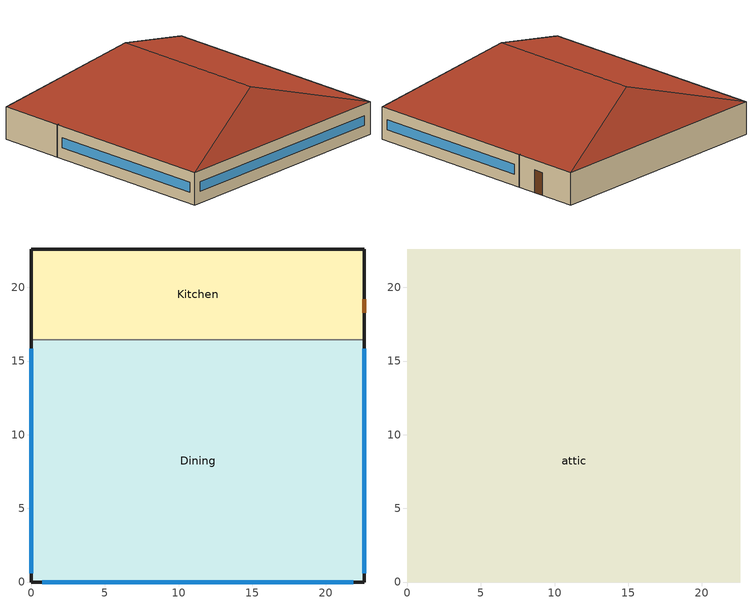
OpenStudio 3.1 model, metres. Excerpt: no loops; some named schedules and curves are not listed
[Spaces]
Kitchen
 floor ground (Foundation F 126 Perim 3494 Area 13941): 22.61,22.61 22.61,16.44 0,16.44 0,22.61 z0
 wall outside: 22.61,16.44 22.61,22.61 0,22.61 0,16.44 z0:3.05
 wall to Dining: 0,16.44 22.61,16.44 z0:3.05
 door: 22.61,18.29 22.61,19.21 z0:2.13
Dining
 floor ground (Foundation F 126 Perim 5549 Area 37175): 22.61,16.44 22.61,0 0,0 0,16.44 z0
 wall outside: 0,16.44 0,0 22.61,0 22.61,16.44 z0:3.05
 window: 0,15.84 0,0.6 / 22.61,0.6 22.61,15.84 / 0.75,0 21.86,0 z1.07:1.98
attic
 floor to Dining: 22.61,16.44 22.61,0 0,0 0,16.44 z3.05
 floor to Kitchen: 22.61,22.61 22.61,16.44 0,16.44 0,22.61 z3.05
 roof outside: 11.3,18.84,6.82 22.61,22.61,3.05 0,22.61,3.05; 11.3,3.77,6.82 0,0,3.05 22.61,0,3.05; 11.3,18.84,6.82 0,22.61,3.05 0,0,3.05 11.3,3.77,6.82; 11.3,3.77,6.82 22.61,0,3.05 22.61,22.61,3.05 11.3,18.84,6.82
[Site]
Tampa-MacDill AFB_FL_USA: Latitude {deg}=27.85; Longitude {deg}=-82.52; Time Zone {hr}=-5; Elevation {m}=8; Terrain=City
[Building]
-FullServiceRestaurant-ASHRAE 169-2013-2A created: 2021-08-23 21:15:35 +0000: North Axis {deg}=0; Default Construction Set=90.1-2010 - FullSrvRest - ASHRAE 169-2013-2A; Standards Number of Stories=1; Standards Number of Above Ground Stories=1; Standards Building Type=FullServiceRestaurant
[ClimateZones]
Climate Zone Institution Name 1=ASHRAE; Climate Zone Document Name 1=ANSI/ASHRAE Standard 169; Climate Zone Document Year 1=2006; Climate Zone Value 1=2A
[Site:WaterMainsTemperature]
Calculation Method=Correlation; Annual Average Outdoor Air Temperature {C}=21.85; Maximum Difference In Monthly Average Outdoor Air Temperatures {deltaC}=14.3
[SizingPeriod:DesignDay] Barometric Pressure {Pa}=101229; Sky Clearness=0; Rain Indicator=0; Snow Indicator=0; Day of Month=21; Daylight Saving Time Indicator=0; Humidity Indicating Type=Wetbulb; Dry-Bulb Temperature Range Modifier Type=DefaultMultipliers
Name | Maximum Dry-Bulb Temperature {C} | Daily Dry-Bulb Temperature Range {deltaC} | Humidity Indicating Conditions at Maximum Dry-Bulb | Wind Speed {m/s} | Wind Direction {deg} | Month | Day Type | Solar Model Indicator | ASHRAE Taub | ASHRAE Taud
Tampa-MacDill.AFB_FL_USA Ann Clg .4% Condns DB=>MWB | 33.9 | 7.9 | 25.1 | 3.1 | 270 | 8 | SummerDesignDay | ASHRAETau | 0.491 | 2.016
Tampa-MacDill.AFB_FL_USA Ann Htg 99.6% Condns DB | 4.6 | 0 | 4.6 | 2.5 | 10 | 1 | WinterDesignDay | ASHRAEClearSky
[Site:GroundTemperature:FCfactorMethod]
January Ground Temperature {C}=24.2; February Ground Temperature {C}=18.9; March Ground Temperature {C}=15.7; April Ground Temperature {C}=13.6; May Ground Temperature {C}=15.5; June Ground Temperature {C}=17.1; July Ground Temperature {C}=21.2; August Ground Temperature {C}=26.9; September Ground Temperature {C}=27.6; October Ground Temperature {C}=27.9; November Ground Temperature {C}=27.4; December Ground Temperature {C}=26.2
[Material:NoMass] Thermal Absorptance=0.9; Solar Absorptance=0.7
Name | Roughness | Thermal Resistance {m2-K/W} | Visible Absorptance
CP02 CARPET PAD | VeryRough | 0.21648 | 0.8
Typical Insulation R-6.78 | Smooth | 1.19347 | 0.7
Typical Carpet Pad | Smooth | 0.21648 | 0.8
Typical Insulation R-5.89 | Smooth | 1.03652 | 0.7
Typical Insulation R-35.4; Typical Insulation R-35.4 1 | Smooth | 6.23479 | 0.7
Typical Insulation R-0.58 | Smooth | 0.101875 | 0.7
Typical Insulation R-0.01 | Smooth | 0.001 | 0.7
[Material]
Name | Roughness | Thickness {m} | Conductivity {W/m-K} | Density {kg/m3} | Specific Heat {J/kg-K} | Thermal Absorptance | Solar Absorptance | Visible Absorptance
100mm Normalweight concrete floor | MediumSmooth | 0.1016 | 2.31 | 2322 | 832
G01 13mm gypsum board | Smooth | 0.0127 | 0.16 | 800 | 1090 | 0.9 | 0.7 | 0.5
4 in. Normalweight Concrete Floor | MediumRough | 0.1016 | 2.31 | 2322 | 832 | 0.9 | 0.7 | 0.7
25mm Stucco | Smooth | 0.0254 | 0.72 | 1856 | 840 | 0.9 | 0.7 | 0.7
5/8 in. Gypsum Board | MediumSmooth | 0.0159 | 0.16 | 800 | 1090 | 0.9 | 0.7 | 0.7
6 in. Normalweight Concrete Floor | MediumRough | 0.1524 | 2.31 | 2322 | 832 | 0.9 | 0.7 | 0.7
8 in. Concrete Block Basement Wall | MediumRough | 0.2032 | 1.326 | 1842 | 912 | 0.9 | 0.7 | 0.7
F08 Metal surface | Smooth | 0.0008 | 45.28 | 7824 | 500 | 0.9 | 0.7 | 0.7
G05 25mm wood | MediumSmooth | 0.0254 | 0.15 | 608 | 1630 | 0.9 | 0.5 | 0.5
5/8 in. Plywood | Smooth | 0.0159 | 0.12 | 544 | 1210 | 0.9 | 0.7 | 0.7
Asphalt Shingles | VeryRough | 0.0032 | 0.04 | 1120 | 1260 | 0.9 | 0.7 | 0.7
Std Wood 6inch | MediumSmooth | 0.15 | 0.12 | 540 | 1210 | 0.9 | 0.7 | 0.7
[Construction:FfactorGroundFloor] F-Factor {W/m-K}=1.26344
Name | Area {m2} | PerimeterExposed {m}
Foundation F 126 Perim 3494 Area 13941 | 139.405 | 34.9407
Foundation F 126 Perim 5549 Area 37175 | 371.748 | 55.4941
[DefaultConstructionSet]
Name | Default Exterior Surface Constructions | Default Interior Surface Constructions | Default Ground Contact Surface Constructions | Default Exterior SubSurface Constructions | Default Interior SubSurface Constructions | Interior Partition Construction
90.1-2010 - FullSrvRest - ASHRAE 169-2013-2A | Default Surface Constructions 1 | Default Surface Constructions 2 | Default Surface Constructions 3 | Default Sub Surface Constructions 1 | Default Sub Surface Constructions 2 | Typical Interior Partition
90.1-2010 -  - Attic - ASHRAE 169-2013-2A | Default Surface Constructions 4 | Default Surface Constructions 5 | Default Surface Constructions 6 | Default Sub Surface Constructions 3 | Default Sub Surface Constructions 4
[DefaultSurfaceConstructions]
Name | Floor Construction | Wall Construction | Roof Ceiling Construction
Default Surface Constructions 1 | Typical Insulated Exterior Mass Floor R-9.35 | Typical Insulated Steel Framed Exterior Wall R-8.06 | Typical Wood Joist Attic Floor R-37.04
Default Surface Constructions 2 | Typical Interior Floor | Typical Interior Wall | Typical Interior Ceiling
Default Surface Constructions 3 | Typical Insulated Carpeted 6in Slab Floor | Typical Insulated Basement Mass Wall
Default Surface Constructions 4 | Typical Attic Soffit |  | Typical Uninsulated Wood Joist Attic Roof
Default Surface Constructions 5 | Typical Wood Joist Attic Floor R-37.04 1
Default Surface Constructions 6
[Construction]
Typical Insulated Exterior Mass Floor R-9.35: Typical Insulation R-6.78, 4 in. Normalweight Concrete Floor, Typical Carpet Pad
Typical Insulated Steel Framed Exterior Wall R-8.06: 25mm Stucco, 5/8 in. Gypsum Board, Typical Insulation R-5.89, 5/8 in. Gypsum Board
Typical Wood Joist Attic Floor R-37.04: 5/8 in. Gypsum Board, Typical Insulation R-35.4
Typical Interior Floor: 100mm Normalweight concrete floor, CP02 CARPET PAD
Typical Interior Wall: G01 13mm gypsum board, G01 13mm gypsum board
Typical Interior Ceiling: CP02 CARPET PAD, 100mm Normalweight concrete floor
Typical Insulated Carpeted 6in Slab Floor: 6 in. Normalweight Concrete Floor, Typical Carpet Pad
Typical Insulated Basement Mass Wall: 8 in. Concrete Block Basement Wall
U 0.72 SHGC 0.25 Sgl Ref-B-M Tint 6mm: REF B TINT MID 6MM
Typical Insulated Metal Door R-1.43: F08 Metal surface, Typical Insulation R-0.58
U 0.88 SHGC 0.16 Sgl Ref-A-L Clr 6mm: REF A CLEAR LO 6MM
Typical Overhead Door R-0.86: Typical Insulation R-0.01
U 1.98 SHGC 0.36 Sgl Ref-B-H Clr 6mm: REF B CLEAR HI 6MM
Typical Interior Window: Clear 3mm
Typical Interior Door; Typical Interior Partition: G05 25mm wood
Typical Attic Soffit: 5/8 in. Plywood
Typical Uninsulated Wood Joist Attic Roof: Asphalt Shingles, 5/8 in. Plywood
Typical Wood Joist Attic Floor R-37.04 1: 5/8 in. Gypsum Board, Typical Insulation R-35.4 1
InteriorFurnishings: Std Wood 6inch
[DefaultSubSurfaceConstructions]
Name | Fixed Window Construction | Operable Window Construction | Door Construction | Glass Door Construction | Overhead Door Construction | Skylight Construction | Tubular Daylight Dome Construction | Tubular Daylight Diffuser Construction
Default Sub Surface Constructions 1 | U 0.72 SHGC 0.25 Sgl Ref-B-M Tint 6mm | U 0.72 SHGC 0.25 Sgl Ref-B-M Tint 6mm | Typical Insulated Metal Door R-1.43 | U 0.88 SHGC 0.16 Sgl Ref-A-L Clr 6mm | Typical Overhead Door R-0.86 | U 1.98 SHGC 0.36 Sgl Ref-B-H Clr 6mm | Typical Interior Window | Typical Interior Window
Default Sub Surface Constructions 2 | Typical Interior Window | Typical Interior Window | Typical Interior Door
Default Sub Surface Constructions 3; Default Sub Surface Constructions 4
[WindowMaterial:Glazing] Optical Data Type=SpectralAverage; Infrared Transmittance at Normal Incidence=0; Front Side Infrared Hemispherical Emissivity=0.84; Conductivity {W/m-K}=0.9; Dirt Correction Factor for Solar and Visible Transmittance=1; Solar Diffusing=No
Name | Thickness {m} | Solar Transmittance at Normal Incidence | Front Side Solar Reflectance at Normal Incidence | Back Side Solar Reflectance at Normal Incidence | Visible Transmittance at Normal Incidence | Front Side Visible Reflectance at Normal Incidence | Back Side Visible Reflectance at Normal Incidence | Back Side Infrared Hemispherical Emissivity
REF B TINT MID 6MM | 0.006 | 0.1 | 0.11 | 0.41 | 0.13 | 0.1 | 0.32 | 0.45
REF A CLEAR LO 6MM | 0.006 | 0.066 | 0.341 | 0.493 | 0.08 | 0.41 | 0.37 | 0.4
REF B CLEAR HI 6MM | 0.006 | 0.24 | 0.16 | 0.32 | 0.3 | 0.16 | 0.29 | 0.6
Clear 3mm | 0.003 | 0.837 | 0.075 | 0.075 | 0.898 | 0.081 | 0.081 | 0.84
[Space]
Name | Space Type | Building Story | Thermal Zone | Part of Total Floor Area
Kitchen | FullServiceRestaurant Kitchen | Building Story 1 | Kitchen ZN | Yes
Dining | FullServiceRestaurant Dining | Building Story 1 | Dining ZN | Yes
attic | FullServiceRestaurant Attic | Building Story 2 | attic ZN | No
[BuildingStory]
Name | Nominal Z Coordinate {m}
Building Story 1 | 0
Building Story 2 | 3.0488
[SpaceType] Standards Building Type=FullServiceRestaurant
Name | Default Schedule Set | Design Specification Outdoor Air Object | Standards Space Type | Default Construction Set
FullServiceRestaurant Dining | FullServiceRestaurant Dining Schedule Set | FullServiceRestaurant Dining Ventilation | Dining
FullServiceRestaurant Kitchen | FullServiceRestaurant Kitchen Schedule Set | FullServiceRestaurant Kitchen Ventilation | Kitchen
FullServiceRestaurant Attic | FullServiceRestaurant Attic Schedule Set | FullServiceRestaurant Attic Ventilation | Attic | 90.1-2010 -  - Attic - ASHRAE 169-2013-2A
[DesignSpecification:OutdoorAir]
Name | Outdoor Air Flow per Person {m3/s-person} | Outdoor Air Flow per Floor Area {m3/s-m2} | Outdoor Air Flow Air Changes per Hour {1/hr} | Outdoor Air Method | Outdoor Air Flow Rate {m3/s}
FullServiceRestaurant Attic Ventilation | 0 | 0 | 0
FullServiceRestaurant Dining Ventilation | 0.00353961 | 0.0009144 |  | Sum
FullServiceRestaurant Kitchen Ventilation | 0 | 0 |  | Sum | 1.21708
[DefaultScheduleSet]
Name | Infiltration Schedule | Number of People Schedule | People Activity Level Schedule | Lighting Schedule | Electric Equipment Schedule | Gas Equipment Schedule
FullServiceRestaurant Attic Schedule Set | Always On
FullServiceRestaurant Dining Schedule Set | RestaurantSitDown INFIL_HALF_ON_SCH | RestaurantSitDown BLDG_OCC_SCH | RestaurantSitDown ACTIVITY_SCH | RestaurantSitDown BLDG_LIGHT_DINING_SCH_2010 | RestaurantSitDown BLDG_EQUIP_SCH
FullServiceRestaurant Kitchen Schedule Set | RestaurantSitDown INFIL_HALF_ON_SCH | RestaurantSitDown BLDG_OCC_SCH | RestaurantSitDown ACTIVITY_SCH | RestaurantSitDown BLDG_LIGHT_KITCHEN_SCH_2010_2013 | RestaurantSitDown BLDG_EQUIP_SCH | RestaurantSitDown Rest_GAS_EQUIP_SCH
[ThermostatSetpoint:DualSetpoint]
Name | Heating Setpoint Temperature Schedule | Cooling Setpoint Temperature Schedule
FullServiceRestaurant Attic Thermostat 1
FullServiceRestaurant Dining Thermostat 1 | RestaurantSitDown HTGSETP_SCH_NO_OPTIMUM | RestaurantSitDown CLGSETP_SCH_NO_SETBACK
FullServiceRestaurant Kitchen Thermostat 1 | RestaurantSitDown HTGSETP_KITCHEN_SCH_NO_OPTIMUM | RestaurantSitDown CLGSETP_KITCHEN_SCH_NO_SETBACK
[People:Definition] Number of People Calculation Method=People/Area; Fraction Radiant=0.3
Name | People per Space Floor Area {person/m2}
FullServiceRestaurant Dining People Definition | 0.753474
FullServiceRestaurant Kitchen People Definition | 0.0538196
[People] Work Efficiency Schedule=Work Efficiency Schedule; Clothing Insulation Schedule=Clothing Schedule; Air Velocity Schedule=Air Velocity Schedule; Multiplier=1
Name | People Definition | Space or SpaceType
FullServiceRestaurant Dining People | FullServiceRestaurant Dining People Definition | FullServiceRestaurant Dining
FullServiceRestaurant Kitchen People | FullServiceRestaurant Kitchen People Definition | FullServiceRestaurant Kitchen
[Lights:Definition] Design Level Calculation Method=Watts/Area; Fraction Radiant=0.7; Fraction Visible=0.2; Return Air Fraction=0
Name | Watts per Space Floor Area {W/m2}
FullServiceRestaurant Dining Lights Definition | 9.57988
FullServiceRestaurant Kitchen Lights Definition | 10.6563
[Lights] Fraction Replaceable=1
Name | Lights Definition | Space or SpaceType
FullServiceRestaurant Dining Lights | FullServiceRestaurant Dining Lights Definition | FullServiceRestaurant Dining
FullServiceRestaurant Kitchen Lights | FullServiceRestaurant Kitchen Lights Definition | FullServiceRestaurant Kitchen
[ElectricEquipment:Definition]
Name | Design Level Calculation Method | Watts per Space Floor Area {W/m2} | Fraction Latent | Fraction Radiant | Fraction Lost | Design Level {W}
FullServiceRestaurant Dining Elec Equip Definition | Watts/Area | 64.9279 | 0.25 | 0.3 | 0
FullServiceRestaurant Kitchen Elec Equip Definition | Watts/Area | 403.97 | 0.25 | 0.3 | 0.2
Kitchen Electric Equipment Definition1 | EquipmentLevel |  | 0 | 0.25 | 0 | 515.917
Kitchen Electric Equipment Definition2 | EquipmentLevel |  | 0 | 0.25 | 0 | 851.67
[ElectricEquipment]
Name | Electric Equipment Definition | Space or SpaceType | Schedule
FullServiceRestaurant Dining Elec Equip | FullServiceRestaurant Dining Elec Equip Definition | FullServiceRestaurant Dining
FullServiceRestaurant Kitchen Elec Equip | FullServiceRestaurant Kitchen Elec Equip Definition | FullServiceRestaurant Kitchen
Kitchen_Reach-in-Freezer | Kitchen Electric Equipment Definition1 | FullServiceRestaurant Kitchen | RestaurantSitDown ALWAYS_ON
Kitchen_Reach-in-Refrigerator | Kitchen Electric Equipment Definition2 | FullServiceRestaurant Kitchen | RestaurantSitDown ALWAYS_ON
[GasEquipment:Definition]
FullServiceRestaurant Kitchen Gas Equip Definition: Design Level Calculation Method=Watts/Area; Watts per Space Floor Area {W/m2}=649.246; Fraction Latent=0.1; Fraction Radiant=0.2; Fraction Lost=0.7
[GasEquipment]
FullServiceRestaurant Kitchen Gas Equip: Gas Equipment Definition=FullServiceRestaurant Kitchen Gas Equip Definition; Space or SpaceType=FullServiceRestaurant Kitchen
[SpaceInfiltration:DesignFlowRate]
Name | Space or SpaceType | Schedule | Design Flow Rate Calculation Method | Flow per Exterior Surface Area {m3/s-m2} | Constant Term Coefficient | Temperature Term Coefficient | Velocity Term Coefficient | Velocity Squared Term Coefficient | Design Flow Rate {m3/s}
Dining Infiltration | Dining | RestaurantSitDown INFIL_HALF_ON_SCH | Flow/ExteriorArea | 0.000569573 | 0 | 0 | 0.224 | 0
Kitchen Infiltration | Kitchen | RestaurantSitDown INFIL_HALF_ON_SCH | Flow/ExteriorArea | 0.000569573 | 0 | 0 | 0.224 | 0
Dining door Infiltration | Dining | RestaurantSitDown DOOR_INFIL_SCH | Flow/Space |  |  |  |  |  | 0
Space Infiltration Design Flow Rate 2 | attic | Always On | Flow/Space |  |  |  |  |  | 0.2378
[ThermalZone] Use Ideal Air Loads=No
Name | Thermostat | Primary Daylighting Control | Fraction of Zone Controlled by Primary Daylighting Control | Secondary Daylighting Control | Fraction of Zone Controlled by Secondary Daylighting Control
attic ZN | FullServiceRestaurant Attic Thermostat 1
Dining ZN | FullServiceRestaurant Dining Thermostat 1 | Dining Daylt Sensor 1 | 0.135 | Dining Daylt Sensor 2 | 0.135
Kitchen ZN | FullServiceRestaurant Kitchen Thermostat 1
[Sizing:Zone]
attic ZN: Zone Cooling Design Supply Air Temperature Input Method=SupplyAirTemperature; Zone Cooling Design Supply Air Temperature {C}=14; Zone Cooling Design Supply Air Temperature Difference {deltaC}=11.11; Zone Heating Design Supply Air Temperature Input Method=SupplyAirTemperature; Zone Heating Design Supply Air Temperature {C}=40; Zone Heating Design Supply Air Temperature Difference {deltaC}=11.11; Zone Cooling Design Supply Air Humidity Ratio {kg-H2O/kg-air}=0.0085; Zone Heating Design Supply Air Humidity Ratio {kg-H2O/kg-air}=0.008; Cooling Design Air Flow Method=DesignDay; Heating Design Air Flow Method=DesignDay; Account for Dedicated Outdoor Air System=No; Dedicated Outdoor Air System Control Strategy=NeutralSupplyAir; Dedicated Outdoor Air Low Setpoint Temperature for Design {C}=autosize; Dedicated Outdoor Air High Setpoint Temperature for Design {C}=autosize
[AvailabilityManager:NightCycle] Applicability Schedule=Always On Discrete; Control Type=CycleOnAny; Thermostat Tolerance {deltaC}=1; Cycling Run Time {s}=1800
Availability Manager Night Cycle 1; Availability Manager Night Cycle 2
[Refrigeration:Compressor] Refrigeration Compressor Power Curve=Old_Low_Temp_Comp_Pwr_Curve; Refrigeration Compressor Capacity Curve=Old_Low_Temp_Comp_Cap_Curve; Rated Return Gas Temperature {C}=18.3; Rated Subcooling {deltaC}=0
Refrigeration Compressor 1; Refrigeration Compressor 2; Refrigeration Compressor 3; Refrigeration Compressor 4; Refrigeration Compressor 5; Refrigeration Compressor 6; Refrigeration Compressor 7; Refrigeration Compressor 8; Refrigeration Compressor 9; Refrigeration Compressor 10; Refrigeration Compressor 11; Refrigeration Compressor 12; Refrigeration Compressor 13; Refrigeration Compressor 14; Refrigeration Compressor 15; Refrigeration Compressor 16; Refrigeration Compressor 17; Refrigeration Compressor 18; Refrigeration Compressor 19; Refrigeration Compressor 20
[ZoneMixing]
Zone Mixing 1: Zone=Kitchen ZN; Schedule=RestaurantSitDown Hours_of_operation; Design Flow Rate Calculation Method=Flow/Zone; Design Flow Rate {m3/s}=1.33143; Source Zone=Dining ZN; Delta Temperature {deltaC}=0
[InternalMass:Definition]
Internal Mass Definition 1: Construction=InteriorFurnishings; Design Level Calculation Method=SurfaceArea/Area; Surface Area per Space Floor Area=2
[InternalMass] Internal Mass Definition=Internal Mass Definition 1; Multiplier=1
Name | Space or SpaceType
attic Mass | attic
Kitchen Mass | Kitchen
Dining Mass | Dining
[EnergyManagementSystem:Sensor]
Mains_Water_Temp_Sen: Output Variable or Output Meter Index Key=Environment; Output Variable or Output Meter=Site Mains Water Temperature
[EnergyManagementSystem:Actuator]
Mains_Water_Temp_Act: Actuated Component=Mains Water Temperature; Actuated Component Type=Schedule:Constant; Actuated Component Control Type=Schedule Value
[EnergyManagementSystem:Program]
Mains_Water_Prg: SET Mains_Water_Temp_Act = Mains_Water_Temp_Sen
[EnergyManagementSystem:ProgramCallingManager]
Mains_Water_Prg_Mgr: BeginTimestepBeforePredictor; Mains_Water_Prg
[Exterior:Lights:Definition]
Name | Design Level {W}
Occ Sensing Exterior Lights Def | 2297
NonDimming Exterior Lights Def | 154.01
[Exterior:Lights] Control Option=AstronomicalClock
Name | Exterior Lights Definition | Schedule
Occ Sensing Exterior Lights Def | Occ Sensing Exterior Lights Def | RestaurantSitDown Exterior_lighting_schedule_b
NonDimming Exterior Lights Def | NonDimming Exterior Lights Def | RestaurantSitDown Exterior_lighting_schedule_a
[HeatExchanger:AirToAir:SensibleAndLatent] Availability Schedule=Always On Discrete; Nominal Supply Air Flow Rate {m3/s}=autosize; Sensible Effectiveness at 100% Heating Air Flow=0.7; Latent Effectiveness at 100% Heating Air Flow=0.6; Sensible Effectiveness at 75% Heating Air Flow=0.7; Latent Effectiveness at 75% Heating Air Flow=0.6; Sensible Effectiveness at 100% Cooling Air Flow=0.75; Latent Effectiveness at 100% Cooling Air Flow=0.6; Sensible Effectiveness at 75% Cooling Air Flow=0.75; Latent Effectiveness at 75% Cooling Air Flow=0.6; Supply Air Outlet Temperature Control=No; Heat Exchanger Type=Rotary; Frost Control Type=ExhaustOnly; Threshold Temperature {C}=-23.3; Initial Defrost Time Fraction=0.167; Rate of Defrost Time Fraction Increase {1/K}=1.44; Economizer Lockout=Yes
Name | Nominal Electric Power {W}
Dining ZN PSZ-AC ERV | 1005.26
Kitchen ZN PSZ-AC ERV | 923.258
[SetpointManager:OutdoorAirPretreat] Minimum Setpoint Temperature {C}=-99; Maximum Setpoint Temperature {C}=99; Minimum Setpoint Humidity Ratio {kgWater/kgDryAir}=1e-05; Maximum Setpoint Humidity Ratio {kgWater/kgDryAir}=1
Name | Setpoint Node or NodeList
Setpoint Manager Outdoor Air Pretreat 1 | Dining ZN PSZ-AC ERV Primary Outlet Air Node
Setpoint Manager Outdoor Air Pretreat 2 | Kitchen ZN PSZ-AC ERV Primary Outlet Air Node
[Daylighting:Control] Space=Dining; Position Y-Coordinate {m}=1.9812; Position Z-Coordinate {m}=0.762; Illuminance Setpoint {lux}=375; Lighting Control Type=Stepped; Minimum Input Power Fraction for Continuous Dimming Control=0.3; Minimum Light Output Fraction for Continuous Dimming Control=0.2; Number of Stepped Control Steps=3; Probability Lighting will be Reset When Needed in Manual Stepped Control=1; Maximum Allowable Discomfort Glare Index=22
Name | Position X-Coordinate {m}
Dining Daylt Sensor 1 | 1.9812
Dining Daylt Sensor 2 | 20.574
[Schedule:Constant]
Always On Discrete: Value=1
[Schedule:Ruleset]
Name | Default Day Schedule | Summer Design Day Schedule | Winter Design Day Schedule
Always On | Always On Default
Clothing Schedule | Clothing Schedule Default Winter Clothes
Air Velocity Schedule | Air Velocity Schedule Default
Work Efficiency Schedule | Work Efficiency Schedule Default
RestaurantSitDown BLDG_OCC_SCH | RestaurantSitDown BLDG_OCC_SCH Default | RestaurantSitDown BLDG_OCC_SCH Summer Design Day | RestaurantSitDown BLDG_OCC_SCH Winter Design Day
RestaurantSitDown ACTIVITY_SCH | RestaurantSitDown ACTIVITY_SCH Default | RestaurantSitDown ACTIVITY_SCH Summer Design Day | RestaurantSitDown ACTIVITY_SCH Winter Design Day
RestaurantSitDown BLDG_LIGHT_DINING_SCH_2010 | RestaurantSitDown BLDG_LIGHT_DINING_SCH_2010 Default | RestaurantSitDown BLDG_LIGHT_DINING_SCH_2010 Summer Design Day | RestaurantSitDown BLDG_LIGHT_DINING_SCH_2010 Winter Design Day
RestaurantSitDown BLDG_EQUIP_SCH | RestaurantSitDown BLDG_EQUIP_SCH Default | RestaurantSitDown BLDG_EQUIP_SCH Summer Design Day | RestaurantSitDown BLDG_EQUIP_SCH Winter Design Day
RestaurantSitDown INFIL_HALF_ON_SCH | RestaurantSitDown INFIL_HALF_ON_SCH Default | RestaurantSitDown INFIL_HALF_ON_SCH Summer Design Day | RestaurantSitDown INFIL_HALF_ON_SCH Winter Design Day
RestaurantSitDown HTGSETP_SCH_NO_OPTIMUM | RestaurantSitDown HTGSETP_SCH_NO_OPTIMUM Default | RestaurantSitDown HTGSETP_SCH_NO_OPTIMUM Summer Design Day | RestaurantSitDown HTGSETP_SCH_NO_OPTIMUM Winter Design Day
RestaurantSitDown CLGSETP_SCH_NO_SETBACK | RestaurantSitDown CLGSETP_SCH_NO_SETBACK Default | RestaurantSitDown CLGSETP_SCH_NO_SETBACK Summer Design Day | RestaurantSitDown CLGSETP_SCH_NO_SETBACK Winter Design Day
RestaurantSitDown BLDG_LIGHT_KITCHEN_SCH_2010_2013 | RestaurantSitDown BLDG_LIGHT_KITCHEN_SCH_2010_2013 Default | RestaurantSitDown BLDG_LIGHT_KITCHEN_SCH_2010_2013 Summer Design Day | RestaurantSitDown BLDG_LIGHT_KITCHEN_SCH_2010_2013 Winter Design Day
RestaurantSitDown Rest_GAS_EQUIP_SCH | RestaurantSitDown Rest_GAS_EQUIP_SCH Default | RestaurantSitDown Rest_GAS_EQUIP_SCH Summer Design Day | RestaurantSitDown Rest_GAS_EQUIP_SCH Winter Design Day
RestaurantSitDown HTGSETP_KITCHEN_SCH_NO_OPTIMUM | RestaurantSitDown HTGSETP_KITCHEN_SCH_NO_OPTIMUM Default | RestaurantSitDown HTGSETP_KITCHEN_SCH_NO_OPTIMUM Summer Design Day | RestaurantSitDown HTGSETP_KITCHEN_SCH_NO_OPTIMUM Winter Design Day
RestaurantSitDown CLGSETP_KITCHEN_SCH_NO_SETBACK | RestaurantSitDown CLGSETP_KITCHEN_SCH_NO_SETBACK Default | RestaurantSitDown CLGSETP_KITCHEN_SCH_NO_SETBACK Summer Design Day | RestaurantSitDown CLGSETP_KITCHEN_SCH_NO_SETBACK Winter Design Day
RestaurantSitDown ALWAYS_ON | RestaurantSitDown ALWAYS_ON Default | RestaurantSitDown ALWAYS_ON Summer Design Day | RestaurantSitDown ALWAYS_ON Winter Design Day
RestaurantSitDown DOOR_INFIL_SCH | RestaurantSitDown DOOR_INFIL_SCH Default | RestaurantSitDown DOOR_INFIL_SCH Summer Design Day | RestaurantSitDown DOOR_INFIL_SCH Winter Design Day
RestaurantSitDown Hours_of_operation | RestaurantSitDown Hours_of_operation Default | RestaurantSitDown Hours_of_operation Summer Design Day | RestaurantSitDown Hours_of_operation Winter Design Day
RestaurantSitDown Exterior_lighting_schedule_b | RestaurantSitDown Exterior_lighting_schedule_b Default | RestaurantSitDown Exterior_lighting_schedule_b Summer Design Day | RestaurantSitDown Exterior_lighting_schedule_b Winter Design Day
RestaurantSitDown Exterior_lighting_schedule_a | RestaurantSitDown Exterior_lighting_schedule_a Default | RestaurantSitDown Exterior_lighting_schedule_a Summer Design Day | RestaurantSitDown Exterior_lighting_schedule_a Winter Design Day
